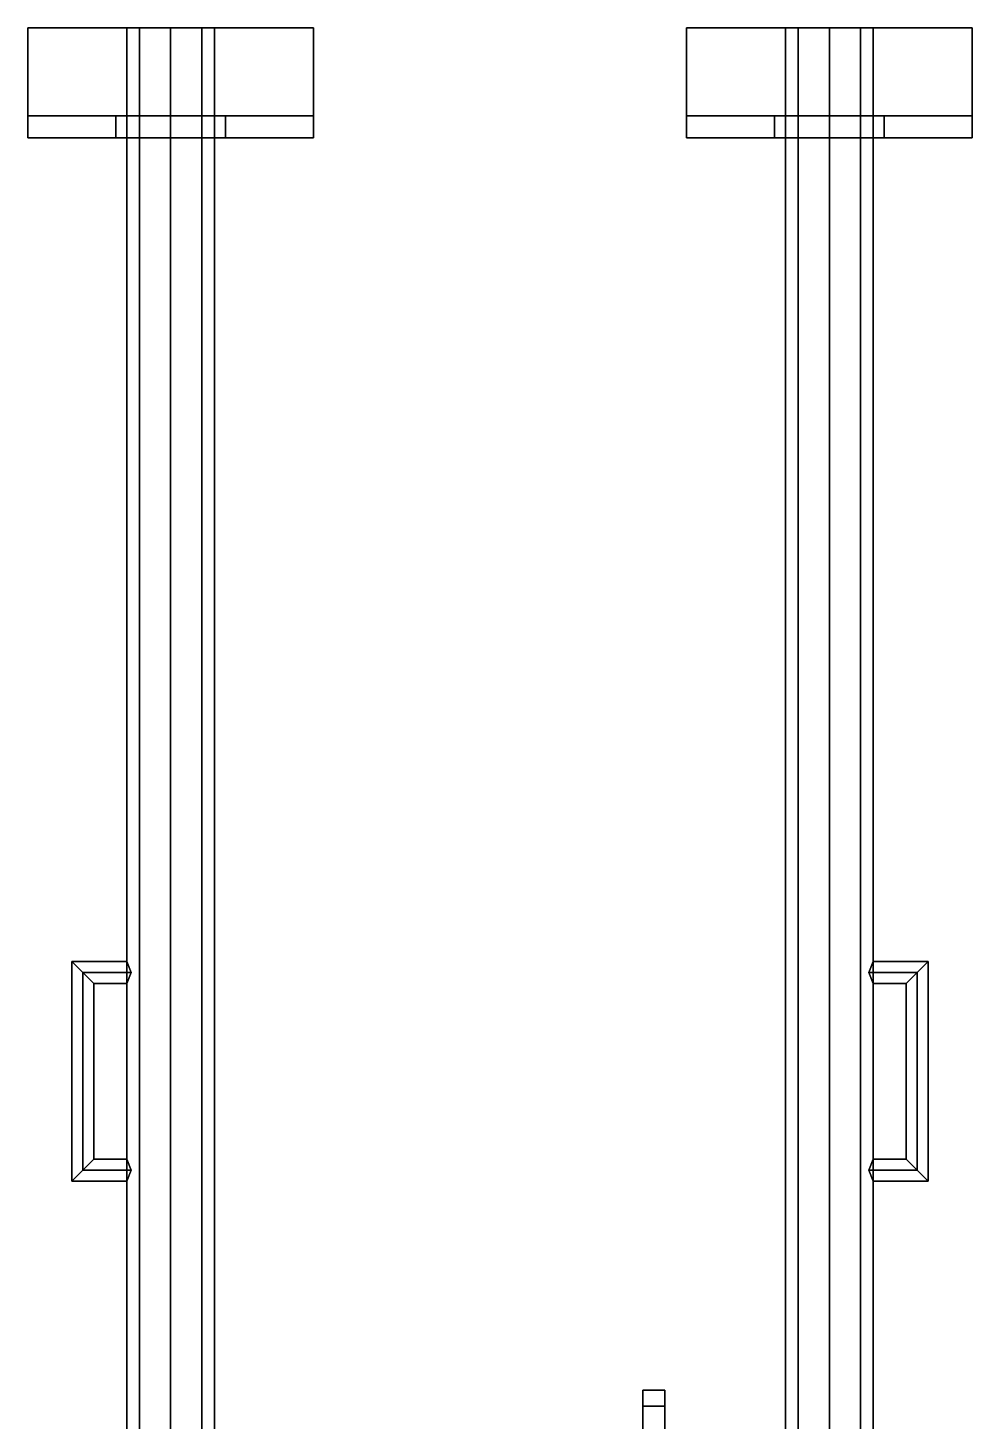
# Model space of a CAD drawing. Header units: millimetres. Extents: x -0.72 to 3, y -1.64 to 5.87.
# Drawn here: x -0.43 to 0.43, y 0.892 to 2.16 of the extents above; entities that cross this region are included whole.
import ezdxf

# ---------------------------------------------------------------- set-up
doc = ezdxf.new("R2010")
doc.units = ezdxf.units.MM
doc.layers.add('barrel', color=1, linetype='Continuous')
doc.layers.add('supports', color=6, linetype='Continuous')

msp = doc.modelspace()

# ---------------------------------------------------------------- linework, layer by layer
at = {"layer": 'barrel'}
for points in [[(0.15, 0.9054, 0.7054), (0.15, 0.92, 0.67), (0.13, 0.92, 0.67), (0.13, 0.9054, 0.7054)], [(0.15, 0.92, 0.67), (0.15, 0.9054, 0.6346), (0.13, 0.9054, 0.6346), (0.13, 0.92, 0.67)], [(0.13, 0.89, 0.7117), (0.13, 0.9054, 0.7054), (0.13, 0.92, 0.67), (0.13, 0.89, 0.65)], [(0.13, 0.92, 0.67), (0.13, 0.9054, 0.6346), (0.13, 0.87, 0.62), (0.13, 0.89, 0.65)], [(0.15, 0.8346, 0.7054), (0.15, 0.92, 0.67), (0.15, 0.9054, 0.7054), (0.15, 0.87, 0.72)], [(0.15, 0.82, 0.67), (0.15, 0.9054, 0.6346), (0.15, 0.92, 0.67), (0.15, 0.8346, 0.7054)], [(0.15, 0.87, 0.72), (0.15, 0.9054, 0.7054), (0.13, 0.9054, 0.7054), (0.13, 0.87, 0.72)], [(0.15, 0.9054, 0.6346), (0.15, 0.87, 0.62), (0.13, 0.87, 0.62), (0.13, 0.9054, 0.6346)], [(0.15, 0.8346, 0.6346), (0.15, 0.87, 0.62), (0.15, 0.9054, 0.6346), (0.15, 0.82, 0.67)]]:
    msp.add_3dface(points, dxfattribs=at)
at = {"layer": 'supports'}
for points in [[(-0.43, 2.16, 0.28), (-0.43, 2.08, 0.28), (-0.43, 2.06, 0.3), (-0.43, 2.16, 0.3)], [(-0.17, 2.16, 0.3), (-0.17, 2.16, 0.28), (-0.43, 2.16, 0.28), (-0.43, 2.16, 0.3)], [(-0.17, 2.16, 0.28), (-0.17, 2.08, 0.28), (-0.43, 2.08, 0.28), (-0.43, 2.16, 0.28)], [(-0.43, 2.16, 0.3), (-0.43, 2.06, 0.3), (-0.17, 2.06, 0.3), (-0.17, 2.16, 0.3)], [(-0.3283, 2.16, 0.3683), (-0.34, 2.16, 0.34), (-0.34, -0.11, 0.34), (-0.3283, -0.11, 0.3683)], [(-0.34, 2.16, 0.34), (-0.3283, 2.16, 0.3117), (-0.3283, -0.11, 0.3117), (-0.34, -0.11, 0.34)], [(-0.34, 2.16, 0.34), (-0.3283, 2.16, 0.3683), (-0.3, 2.16, 0.38), (-0.2717, 2.16, 0.3683)], [(-0.3283, 2.16, 0.3117), (-0.34, 2.16, 0.34), (-0.2717, 2.16, 0.3683), (-0.26, 2.16, 0.34)], [(-0.3283, 2.16, 0.3117), (-0.3, 2.16, 0.3), (-0.3, -0.11, 0.3), (-0.3283, -0.11, 0.3117)], [(-0.3, 2.16, 0.38), (-0.3283, 2.16, 0.3683), (-0.3283, -0.11, 0.3683), (-0.3, -0.11, 0.38)], [(-0.3, 2.16, 0.3), (-0.3283, 2.16, 0.3117), (-0.26, 2.16, 0.34), (-0.2717, 2.16, 0.3117)], [(-0.3, 2.16, 0.3), (-0.2717, 2.16, 0.3117), (-0.2717, -0.11, 0.3117), (-0.3, -0.11, 0.3)], [(-0.2717, 2.16, 0.3683), (-0.3, 2.16, 0.38), (-0.3, -0.11, 0.38), (-0.2717, -0.11, 0.3683)], [(-0.26, 2.16, 0.34), (-0.2717, 2.16, 0.3683), (-0.2717, -0.11, 0.3683), (-0.26, -0.11, 0.34)], [(-0.2717, 2.16, 0.3117), (-0.26, 2.16, 0.34), (-0.26, -0.11, 0.34), (-0.2717, -0.11, 0.3117)], [(-0.17, 2.06, 0.3), (-0.17, 2.08, 0.28), (-0.17, 2.16, 0.28), (-0.17, 2.16, 0.3)], [(0.17, 2.16, 0.28), (0.17, 2.08, 0.28), (0.17, 2.06, 0.3), (0.17, 2.16, 0.3)], [(0.43, 2.16, 0.3), (0.43, 2.16, 0.28), (0.17, 2.16, 0.28), (0.17, 2.16, 0.3)], [(0.43, 2.16, 0.28), (0.43, 2.08, 0.28), (0.17, 2.08, 0.28), (0.17, 2.16, 0.28)], [(0.17, 2.16, 0.3), (0.17, 2.06, 0.3), (0.43, 2.06, 0.3), (0.43, 2.16, 0.3)], [(0.2717, 2.16, 0.3683), (0.26, 2.16, 0.34), (0.26, -0.11, 0.34), (0.2717, -0.11, 0.3683)], [(0.26, 2.16, 0.34), (0.2717, 2.16, 0.3117), (0.2717, -0.11, 0.3117), (0.26, -0.11, 0.34)], [(0.2717, 2.16, 0.3117), (0.26, 2.16, 0.34), (0.3283, 2.16, 0.3683), (0.34, 2.16, 0.34)], [(0.26, 2.16, 0.34), (0.2717, 2.16, 0.3683), (0.3, 2.16, 0.38), (0.3283, 2.16, 0.3683)], [(0.3, 2.16, 0.38), (0.2717, 2.16, 0.3683), (0.2717, -0.11, 0.3683), (0.3, -0.11, 0.38)], [(0.2717, 2.16, 0.3117), (0.3, 2.16, 0.3), (0.3, -0.11, 0.3), (0.2717, -0.11, 0.3117)], [(0.3, 2.16, 0.3), (0.2717, 2.16, 0.3117), (0.34, 2.16, 0.34), (0.3283, 2.16, 0.3117)], [(0.3283, 2.16, 0.3683), (0.3, 2.16, 0.38), (0.3, -0.11, 0.38), (0.3283, -0.11, 0.3683)], [(0.3, 2.16, 0.3), (0.3283, 2.16, 0.3117), (0.3283, -0.11, 0.3117), (0.3, -0.11, 0.3)], [(0.34, 2.16, 0.34), (0.3283, 2.16, 0.3683), (0.3283, -0.11, 0.3683), (0.34, -0.11, 0.34)], [(0.3283, 2.16, 0.3117), (0.34, 2.16, 0.34), (0.34, -0.11, 0.34), (0.3283, -0.11, 0.3117)], [(0.43, 2.06, 0.3), (0.43, 2.08, 0.28), (0.43, 2.16, 0.28), (0.43, 2.16, 0.3)], [(-0.35, 2.06, 0.13), (-0.43, 2.06, 0.18), (-0.43, 2.08, 0.18), (-0.35, 2.08, 0.13)], [(-0.35, 2.08, 0.13), (-0.43, 2.08, 0.18), (-0.17, 2.08, 0.18), (-0.25, 2.08, 0.13)], [(-0.43, 2.06, 0.18), (-0.43, 2.06, 0.3), (-0.43, 2.08, 0.28), (-0.43, 2.08, 0.18)], [(-0.43, 2.08, 0.18), (-0.43, 2.08, 0.28), (-0.17, 2.08, 0.28), (-0.17, 2.08, 0.18)], [(-0.25, 2.08, 0.13), (-0.25, 2.06, 0.13), (-0.35, 2.06, 0.13), (-0.35, 2.08, 0.13)], [(-0.17, 2.08, 0.18), (-0.17, 2.06, 0.18), (-0.25, 2.06, 0.13), (-0.25, 2.08, 0.13)], [(-0.17, 2.08, 0.28), (-0.17, 2.06, 0.3), (-0.17, 2.06, 0.18), (-0.17, 2.08, 0.18)], [(0.17, 2.06, 0.18), (0.17, 2.06, 0.3), (0.17, 2.08, 0.28), (0.17, 2.08, 0.18)], [(0.17, 2.08, 0.18), (0.17, 2.08, 0.28), (0.43, 2.08, 0.28), (0.43, 2.08, 0.18)], [(0.25, 2.06, 0.13), (0.17, 2.06, 0.18), (0.17, 2.08, 0.18), (0.25, 2.08, 0.13)], [(0.25, 2.08, 0.13), (0.17, 2.08, 0.18), (0.43, 2.08, 0.18), (0.35, 2.08, 0.13)], [(0.35, 2.08, 0.13), (0.35, 2.06, 0.13), (0.25, 2.06, 0.13), (0.25, 2.08, 0.13)], [(0.43, 2.08, 0.18), (0.43, 2.06, 0.18), (0.35, 2.06, 0.13), (0.35, 2.08, 0.13)], [(0.43, 2.08, 0.28), (0.43, 2.06, 0.3), (0.43, 2.06, 0.18), (0.43, 2.08, 0.18)], [(-0.25, 2.06, 0.13), (-0.17, 2.06, 0.18), (-0.43, 2.06, 0.18), (-0.35, 2.06, 0.13)], [(-0.17, 2.06, 0.18), (-0.17, 2.06, 0.3), (-0.43, 2.06, 0.3), (-0.43, 2.06, 0.18)], [(0.43, 2.06, 0.18), (0.43, 2.06, 0.3), (0.17, 2.06, 0.3), (0.17, 2.06, 0.18)], [(0.35, 2.06, 0.13), (0.43, 2.06, 0.18), (0.17, 2.06, 0.18), (0.25, 2.06, 0.13)], [(-0.39, 1.31, 0.34), (-0.38, 1.3, 0.33), (-0.38, 1.12, 0.33), (-0.39, 1.11, 0.34)], [(-0.38, 1.3, 0.35), (-0.39, 1.31, 0.34), (-0.39, 1.11, 0.34), (-0.38, 1.12, 0.35)], [(-0.34, 1.31, 0.34), (-0.3359, 1.3, 0.33), (-0.38, 1.3, 0.33), (-0.39, 1.31, 0.34)], [(-0.3359, 1.3, 0.35), (-0.34, 1.31, 0.34), (-0.39, 1.31, 0.34), (-0.38, 1.3, 0.35)], [(0.34, 1.31, 0.34), (0.3359, 1.3, 0.35), (0.38, 1.3, 0.35), (0.39, 1.31, 0.34)], [(0.3359, 1.3, 0.33), (0.34, 1.31, 0.34), (0.39, 1.31, 0.34), (0.38, 1.3, 0.33)], [(0.39, 1.31, 0.34), (0.38, 1.3, 0.35), (0.38, 1.12, 0.35), (0.39, 1.11, 0.34)], [(0.38, 1.3, 0.33), (0.39, 1.31, 0.34), (0.39, 1.11, 0.34), (0.38, 1.12, 0.33)], [(-0.38, 1.3, 0.33), (-0.37, 1.29, 0.34), (-0.37, 1.13, 0.34), (-0.38, 1.12, 0.33)], [(-0.37, 1.29, 0.34), (-0.38, 1.3, 0.35), (-0.38, 1.12, 0.35), (-0.37, 1.13, 0.34)], [(-0.3359, 1.3, 0.33), (-0.34, 1.29, 0.34), (-0.37, 1.29, 0.34), (-0.38, 1.3, 0.33)], [(-0.34, 1.29, 0.34), (-0.3359, 1.3, 0.35), (-0.38, 1.3, 0.35), (-0.37, 1.29, 0.34)], [(0.3359, 1.3, 0.35), (0.34, 1.29, 0.34), (0.37, 1.29, 0.34), (0.38, 1.3, 0.35)], [(0.34, 1.29, 0.34), (0.3359, 1.3, 0.33), (0.38, 1.3, 0.33), (0.37, 1.29, 0.34)], [(0.38, 1.3, 0.35), (0.37, 1.29, 0.34), (0.37, 1.13, 0.34), (0.38, 1.12, 0.35)], [(0.37, 1.29, 0.34), (0.38, 1.3, 0.33), (0.38, 1.12, 0.33), (0.37, 1.13, 0.34)], [(-0.3359, 1.12, 0.35), (-0.34, 1.13, 0.34), (-0.37, 1.13, 0.34), (-0.38, 1.12, 0.35)], [(-0.34, 1.13, 0.34), (-0.3359, 1.12, 0.33), (-0.38, 1.12, 0.33), (-0.37, 1.13, 0.34)], [(0.3359, 1.12, 0.33), (0.34, 1.13, 0.34), (0.37, 1.13, 0.34), (0.38, 1.12, 0.33)], [(0.34, 1.13, 0.34), (0.3359, 1.12, 0.35), (0.38, 1.12, 0.35), (0.37, 1.13, 0.34)], [(-0.34, 1.11, 0.34), (-0.3359, 1.12, 0.35), (-0.38, 1.12, 0.35), (-0.39, 1.11, 0.34)], [(-0.3359, 1.12, 0.33), (-0.34, 1.11, 0.34), (-0.39, 1.11, 0.34), (-0.38, 1.12, 0.33)], [(0.34, 1.11, 0.34), (0.3359, 1.12, 0.33), (0.38, 1.12, 0.33), (0.39, 1.11, 0.34)], [(0.3359, 1.12, 0.35), (0.34, 1.11, 0.34), (0.39, 1.11, 0.34), (0.38, 1.12, 0.35)]]:
    msp.add_3dface(points, dxfattribs=at)

doc.saveas('drawing.dxf')
